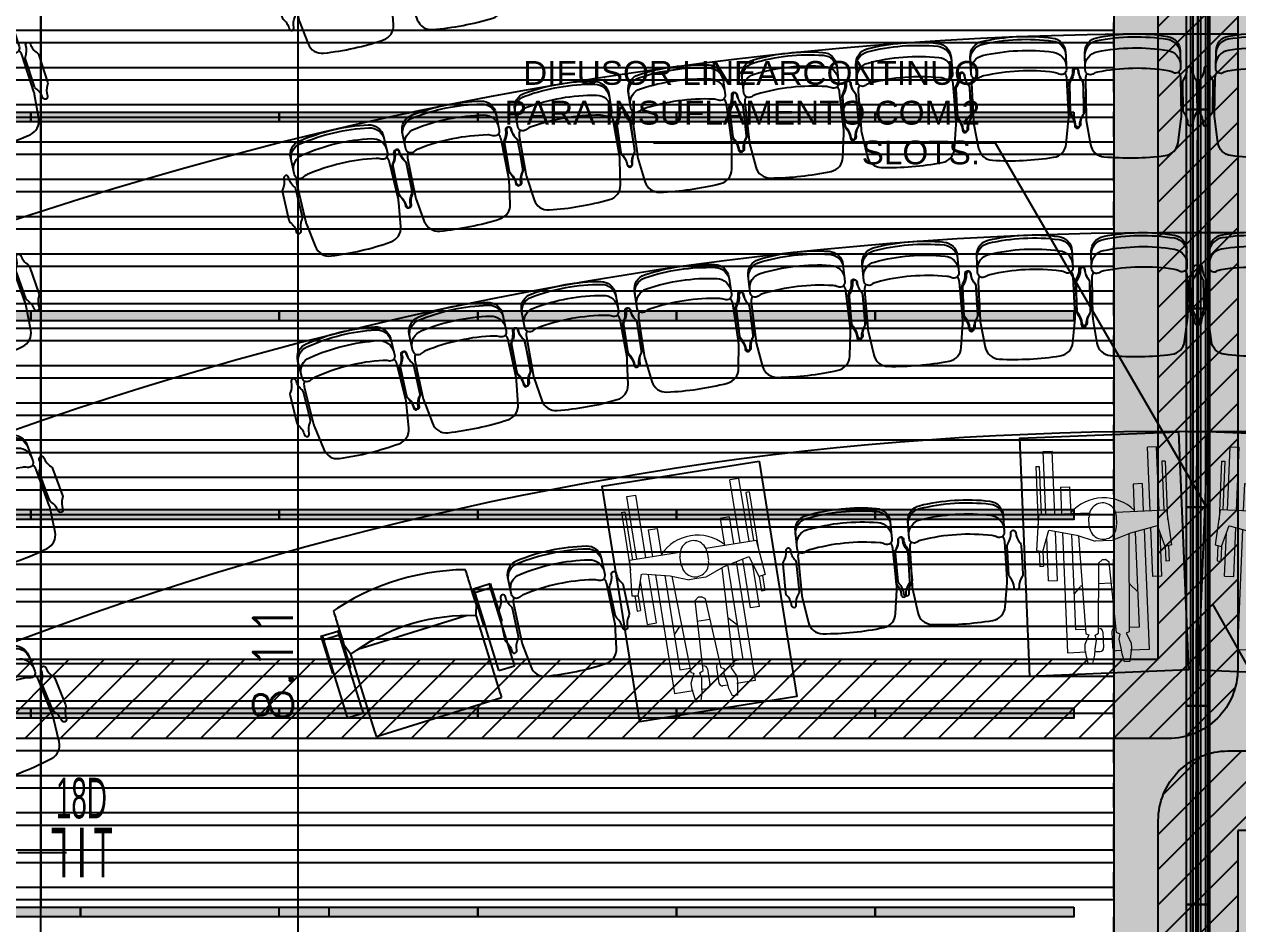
# Model space of a CAD drawing. Header units: millimetres. Extents: x 182 to 575, y -105 to 95.
# Drawn here: x 319.13 to 325.24, y 0.54 to 5.06 of the extents above; entities that cross this region are included whole.
import ezdxf
from ezdxf.enums import TextEntityAlignment as Align

# ---------------------------------------------------------------- set-up
doc = ezdxf.new("R2010")
doc.units = ezdxf.units.MM
doc.header["$MEASUREMENT"] = 0
for name, pattern in [('CONTINU', [0]), ('DASHDOT', [1, 0.5, -0.25, 0, -0.25]), ('HIDDEN2', [0.1875, 0.125, -0.0625])]:
    doc.linetypes.add(name, pattern=pattern)
for name, color, linetype in [('ar condicionado', 160, 'Continuous'), ('auxiliar eletrica', 1, 'Continuous'), ('construir', 10, 'Continuous'), ('EIXOS', 31, 'DASHDOT'), ('ESTR', 3, 'Continuous'), ('FORRO', 253, 'Continuous'), ('LUMINOTECNICA', 170, 'Continuous'), ('Mob', 252, 'Continuous'), ('PISO', 252, 'Continuous')]:
    doc.layers.add(name, color=color, linetype=linetype)
doc.layers.add('eletroduto eletrica', color=152, linetype='EL', lineweight=30)
doc.layers.add('TEXTO ELETRICA', color=2, linetype='Continuous', lineweight=20)
doc.styles.add('ARIAL', font='arial.ttf')
doc.styles.add('SIMPLEX', font='simplex', dxfattribs={"height": 0.2})
doc.styles.get("Standard").update_dxf_attribs({"font": 'romans.shx'})
doc.styles.add('TECNO', font='technic_.ttf', dxfattribs={"width": 0.7})
doc.linetypes.add('EL', pattern='A,0.5,-0.2,["EL",Standard,S=0.1,R=0,X=-0.08,Y=-0.05],-0.175', length=0.875)
doc.dimstyles.new('SA-25', dxfattribs={"dimtxt": 0.05, "dimasz": 0.05, "dimexe": 0.025, "dimexo": 0.05, "dimgap": 0.025, "dimtad": 1, "dimzin": 4, "dimdsep": 46, "dimtxsty": 'SIMPLEX', "dimblk": 'OBLIQUE', "dimcen": 0.025, "dimdle": 0.05, "dimclrt": 2, "dimaunit": 1, "dimadec": 3, "dimazin": 0, "dimtfac": 1, "dimtofl": 0, "dimtmove": 0, "dimatfit": 3, "dimldrblk": 'OPEN30', "dimfxl": 1, "dimtolj": 1, "dimtzin": 0, "dimarcsym": 0})
pattern_1 = [(45, (0, 0), (-0.08838834764831845, 0.08838834764831845), [])]

# ---------------------------------------------------------------- blocks, each defined once
blk = doc.blocks.new('XR_BL2_AND_MON-REV15$0$P2000501')
for points in [[(0.2314587047667374, -0.3620438604053149, 0.1493885917164537), (0.2399999999997817, -0.3340943380645101), (0.2399999999997817, -0.1415526186033702, 0.03723968718801749), (0.2388936352872406, -0.1267185733100149), (0.2207144483172669, -0.005523993514593428, 0.3422137777407059), (0.1542570756337298, 0.05795283096762915, 0.05155569645779766), (-0.1542570756337227, 0.05795283096763626, 0.3422137777407046), (-0.2207144483172669, -0.005523993514586323), (-0.2388936352872406, -0.1267185733100149, 0.03723968718801616), (-0.2399999999997817, -0.1415526186033702), (-0.2399999999997888, -0.3340943380645029, 0.1493885917164474), (-0.2314587047667445, -0.3620438604053007)], [(0.2399999999997746, -0.3969815234545919, -0.3626103794525137), (0.1783783783785111, -0.4707786710414936, -0.08991018037199824), (-0.1783783783785111, -0.4707786710414794, -0.3626103794525141), (-0.2399999999997817, -0.3969815234545848)], [(0.2399999999997746, -0.4530091583033524, -0.3626103794525137), (0.178378378378504, -0.526806305890247, -0.08991018037199797), (-0.1783783783785111, -0.526806305890247, -0.3626103794525144), (-0.2399999999997817, -0.4530091583033453)]]:
    blk.add_lwpolyline(points, format="xyb")
for points in [[(-0.2541211112838937, -0.1536075645563315, -0.1648511582363436), (-0.25, -0.1657673710160878), (-0.25, -0.3098795856517853, -0.1648511582363436), (-0.2541211112838937, -0.3220393921115345, 0.1620887611024389), (-0.2725000000000364, -0.3753234783339892, -1), (-0.2974999999996797, -0.3753234783339749, 0.1620887611024389), (-0.3158788887158224, -0.3220393921115345, -0.1648511582363436), (-0.319999999999709, -0.3098795856517853), (-0.3199999999997019, -0.1657673710160878, -0.1648511582363436), (-0.3158788887158153, -0.1536075645563386, 0.1620887611024389), (-0.2974999999996726, -0.1003234783338911, -1), (-0.2725000000000293, -0.1003234783338911, 0.1620887611024389)], [(0.2499999999999929, -0.1657673710160878), (0.25, -0.3098795856517924, 0.1648511582363436), (0.2541211112838866, -0.3220393921115345, -0.1620887611024389), (0.2725000000000364, -0.3753234783339821, 1), (0.2974999999996726, -0.3753234783339821, -0.1620887611024389), (0.3158788887158082, -0.3220393921115345, 0.1648511582363436), (0.3199999999997019, -0.3098795856517853), (0.3199999999997161, -0.165767371016095, 0.1648511582363436), (0.3158788887158153, -0.1536075645563386, -0.1620887611024389), (0.2974999999996655, -0.1003234783338911, 1), (0.2725000000000293, -0.1003234783338911, -0.1620887611024389), (0.2541211112838937, -0.1536075645563528, 0.1648511582363436)], [(-0.1783783783785111, -0.3680563058901853, 0.08991018037199824), (0.1783783783785111, -0.3680563058901924, 0.08627828856473259), (0.2025000000003274, -0.3592110635873311, -0.577350269189631), (0.2399999999997817, -0.3808616986816986), (0.2399999999997888, -0.468009158303218, -0.3626103794525137), (0.178378378378504, -0.5418063058901197, -0.08991018037199824), (-0.1783783783785111, -0.5418063058901268, -0.3626103794525141), (-0.2399999999997888, -0.468009158303218), (-0.2399999999997817, -0.3808616986816986, -0.5773502691896325), (-0.2025000000003345, -0.359211063587324, 0.08627828856473288)]]:
    blk.add_lwpolyline(points, format="xyb", close=True)
blk = doc.blocks.new('MTZ_RE_Poltrona Teatro FLEX 6035 - 79_8cm - Without Toe Guard-V62-01_Level -1 BLOCO E - CIVIL')
for p, q in [((-0.04762499999999327, 0.098408955474939), (-0.04127499999999325, 0.098408955474939)), ((-0.04762499999999327, 0.098408955474939), (-0.04762499999999327, -0.09840895547496961)), ((-0.04127499999999344, 0.09840895547494133), (0.04127500000000672, 0.09840895547494133)), ((-0.04127499999999325, 0.098408955474939), (-0.04127499999999325, -0.09840895547496961)), ((0.04071083584108127, 0.07597542446274902), (-0.04049886912355748, 0.07597542446274902)), ((-0.04049886912332295, 0.05530076209183065), (-0.04049886912332318, 0.07597542446286759)), ((0.04071083584131727, 0.07597542446286759), (0.0407108358413175, 0.05530076209183079)), ((0.04127500000000699, 0.098408955474939), (0.04762500000000701, 0.098408955474939)), ((0.04127500000000699, 0.098408955474939), (0.04127500000000699, -0.09840895547496961)), ((0.04762500000000701, 0.098408955474939), (0.04762500000000701, -0.09840895547496961)), ((0.7503687500000062, 0.098408955474939), (0.7567187500000062, 0.098408955474939)), ((0.7503687500000062, 0.098408955474939), (0.7503687500000062, -0.09840895547496961)), ((0.7567187500000062, 0.09840895547494133), (0.8392687500000066, 0.09840895547494133)), ((0.7567187500000062, 0.098408955474939), (0.7567187500000062, -0.09840895547496961)), ((0.8384926191231091, 0.07597542446275768), (0.7572829141584747, 0.07597542446275768)), ((0.7572829141587067, 0.05530076209183105), (0.7572829141587064, 0.07597542446286759)), ((0.8384926191233468, 0.07597542446286759), (0.8384926191233472, 0.05530076209183119)), ((0.8392687500000066, 0.098408955474939), (0.8456187500000065, 0.098408955474939)), ((0.8392687500000066, 0.098408955474939), (0.8392687500000066, -0.09840895547496961)), ((0.8456187500000065, 0.098408955474939), (0.8456187500000065, -0.09840895547496961)), ((-0.0404988691233227, -0.2974961291387153), (-0.04049886912332295, 0.05530076209183078)), ((0.0407108358413175, 0.05530076209183078), (0.04071083584131775, -0.2974961291387153)), ((0.06852186861884199, -0.02800787958653346), (0.05079687338108801, 0.02217025224787329)), ((0.7471968766189468, 0.02217025224778937), (0.729471881381223, -0.02800787958653021)), ((0.757282914158707, -0.2974961291387151), (0.7572829141587067, 0.05530076209183078)), ((0.8384926191233472, 0.05530076209183078), (0.8384926191233474, -0.2974961291387151)), ((0.07030594832586586, -0.03305847540003731), (0.06852186861884385, -0.02800787958654119)), ((0.06945312500001014, -0.03695671868623843), (0.06945312500001011, -0.03046263809847322)), ((0.06945312500001102, -0.440038972000365), (0.06945312500001014, -0.03695671868623849)), ((0.6869918317477051, -0.02122536204228486), (0.1110019182518596, -0.02122536204229352)), ((0.7294718813812171, -0.02800787958654436), (0.727687801674195, -0.03305847540004073)), ((0.72849687500001, -0.03068587799835995), (0.7284968750000103, -0.03695671868623829)), ((0.72849687500001, -0.0369567186862236), (0.728496875000011, -0.4400389720003495)), ((-0.04127499999999325, -0.09840895547496961), (-0.04762499999999327, -0.09840895547496961)), ((0.04762500000000701, -0.09840895547496961), (0.04127500000000699, -0.09840895547496961)), ((0.7567187500000062, -0.09840895547496961), (0.7503687500000062, -0.09840895547496961)), ((0.8456187500000065, -0.09840895547496961), (0.8392687500000066, -0.09840895547496961)), ((-0.04049886912332291, -0.3212312651466639), (-0.0404988691233227, -0.2974961291387155)), ((0.04071083584131775, -0.2974961291387153), (0.04071083584131754, -0.3212312651466639)), ((0.7572829141587067, -0.3212312651466639), (0.757282914158707, -0.2974961291387151)), ((0.8384926191233474, -0.297496129138715), (0.8384926191233472, -0.3212312651466639)), ((-0.04049886912332492, -0.3329973057809769), (-0.04049886912332291, -0.3212312651466639)), ((-0.04049886912332494, -0.3330375074019915), (-0.04049886912332492, -0.3329973057809769)), ((-0.04049886912356182, -0.3330375074021084), (0.04071083584107694, -0.3330375074021084)), ((0.04071083584131754, -0.3212312651466639), (0.04071083584131552, -0.3329973057809769)), ((0.04071083584131553, -0.3329973057809769), (0.04071083584131552, -0.3330375074019915)), ((0.7572829141587047, -0.3329973057809769), (0.7572829141587067, -0.3212312651466639)), ((0.7572829141587047, -0.3330375074019915), (0.7572829141587047, -0.3329973057809769)), ((0.7572829141584704, -0.3330375074020997), (0.8384926191231048, -0.3330375074020997)), ((0.8384926191233472, -0.3212312651466639), (0.838492619123345, -0.3329973057809769)), ((0.8384926191233453, -0.3329973057809769), (0.8384926191233453, -0.3330375074019915)), ((0.06945312499977765, -0.4662175195489331), (0.7284968749997768, -0.4662175195489244)), ((0.06945312500001095, -0.4488107958213076), (0.06945312500001102, -0.4400389720003651)), ((0.06945312500001005, -0.4660716853174349), (0.06945312500001097, -0.4488107958213076)), ((0.06945312500001002, -0.4661981841977564), (0.06945312500001005, -0.4660716853174349)), ((0.7284968750000111, -0.440038972000365), (0.728496875000011, -0.4488107958213076)), ((0.728496875000011, -0.4488107958213076), (0.72849687500001, -0.4660716853174349)), ((0.72849687500001, -0.4660716853174349), (0.72849687500001, -0.4661981841977564))]:
    blk.add_line(p, q)
at = {"flags": 128}
for points in [[(0.7471970396278412, 0.2017135313584607), (0.7003200906974641, 0.2147057313044939), (0.6529610889008265, 0.2258129608999107), (0.6051957985380945, 0.2350174509467628), (0.557100633884458, 0.242304476224494), (0.5087525369436025, 0.2476623790471603), (0.4602288543569367, 0.251082587913191), (0.4116072136654234, 0.2525596312180044), (0.3629653991221098, 0.2520911460074109), (0.3143812272538892, 0.2496778817577819), (0.2659324223716859, 0.2453236991771417), (0.2176964922281239, 0.2390355640287713), (0.1697506040216435, 0.2308235359875093), (0.1221714609454635, 0.2207007525464053), (0.07503517947883327, 0.2086834079995603), (0.05079671037171909, 0.2017135313584521)], [(0.07030594832563149, -0.03305847540015031), (0.1077789157105834, -0.02065864432598726), (0.1457177697072093, -0.00976725080981678), (0.1840618162423134, -0.0004017187579114307), (0.2227497130210627, 0.007422968976335938), (0.2617195676615868, 0.01369429456171074), (0.3009090367095936, 0.01840222521510627), (0.3402554253745722, 0.02153922925177165), (0.379695787828109, 0.02310028813444362), (0.4191670279037775, 0.02308290450192278), (0.4586060000375294, 0.02148710616430744), (0.4979496102871605, 0.0183154460585095), (0.5371349172691277, 0.01357299816413006), (0.5760992328513359, 0.007267349386122873), (0.6147802224408025, -0.0005914125825955352), (0.6531160047056882, -0.009990715399339933), (0.6910452505722355, -0.02091552218464851), (0.7276878016739592, -0.03305847540015031)]]:
    blk.add_lwpolyline(points, dxfattribs=at)
for points, knots in [([(0.05079687338108677, 0.2016454683837557), (0.05079687338108677, 0.2015673675567501), (0.05079687338108676, 0.2012770420064285), (0.05079687338108678, 0.2004580674278053), (0.05079687338108674, 0.1989217968577259), (0.05079687338108674, 0.1973923443131876), (0.05079687338108677, 0.1962616313304493)], [-0.7142857142857143, -0.7142857142857143, -0.7142857142857143, -0.7142857142857143, -0.5714285714285714, -0.4285714285714285, -0.2857142857142857, 0, 0, 0, 0]), ([(0.7471968766189434, 0.1962616313304558), (0.7471968766189434, 0.1971096660675096), (0.7471968766189435, 0.1986720283851326), (0.747196876618943, 0.2003222190947768), (0.7471968766189435, 0.2012762776619447), (0.7471968766189432, 0.2015688538619076), (0.7471968766189434, 0.2016467965788742)], [-1, -1, -1, -1, -0.7857142857142857, -0.5714285714285714, -0.4285714285714285, -0.2857142857142857, -0.2857142857142857, -0.2857142857142857, -0.2857142857142857]), ([(0.05079687338108677, 0.1199415237927342), (0.05079687338108677, 0.1182049006681879), (0.05079687338108677, 0.115076102553488), (0.05079687338108674, 0.1118155310548242), (0.05079687338108677, 0.1101682094900004), (0.05079687338108677, 0.1095799045562718), (0.05079687338108677, 0.1093396000855108)], [-1, -1, -1, -1, -0.5714285714285714, -0.2857142857142857, -0.1428571428571428, 0, 0, 0, 0]), ([(0.7471968766189434, 0.1093396000855177), (0.7471968766189434, 0.1097000567916592), (0.7471968766189434, 0.1106829339218631), (0.7471968766189436, 0.1131022084780456), (0.7471968766189436, 0.1163619772292536), (0.7471968766189434, 0.1187837750430434), (0.7471968766189434, 0.1199415237927411)], [-1, -1, -1, -1, -0.7857142857142857, -0.5714285714285714, -0.2857142857142857, 0, 0, 0, 0])]:
    blk.add_open_spline(points, degree=3, knots=knots)
for points in [[(0.05079687338108677, 0.1962616313304493), (0.05079687338108677, 0.1835457085511022), (0.05079687338108677, 0.1581097678488028), (0.05079687338108677, 0.1326656368592923), (0.05079687338108677, 0.1199415237927342)], [(0.7471968766189434, 0.119941523792741), (0.7471968766189434, 0.132665636859299), (0.7471968766189434, 0.1581097678488094), (0.7471968766189434, 0.1835457085511088), (0.7471968766189434, 0.1962616313304558)], [(0.05079687338108677, 0.1093396000855108), (0.05079687338108677, 0.09364688139281542), (0.05079687338108677, 0.06341523071453649), (0.05079687338108677, 0.03552297317982969), (0.05079687338108677, 0.02217025224787341)], [(0.7471968766189434, 0.02217025224778188), (0.7471968766189434, 0.0355229731797515), (0.7471968766189434, 0.06341523071448936), (0.7471968766189434, 0.09364688139280375), (0.7471968766189434, 0.1093396000855177)]]:
    blk.add_open_spline(points, degree=3)
blk = doc.blocks.new('A$C7E6935BB')
at = {"lineweight": 0}
for p, q in [((39.07274324461832, 72.28752352764337), (56.78924324489708, 74.0020235278053)), ((56.78924324489708, 74.0020235278053), (57.35851082187219, 70.85877352781159)), ((39.07274324516402, 68.57277352771695), (7.068743244566573, 68.57277352698935)), ((7.068743244566573, 68.57277352698935), (7.068743244748472, 64.00077352789145)), ((14.49824324478322, 72.57327352724593), (14.49824324514702, 70.8587735274478)), ((14.49824324478322, 72.57327352724593), (43.93049324495587, 72.57327352797353)), ((14.49824324514702, 70.8587735274478), (39.07274324498212, 70.858773527084)), ((39.07274324498212, 46.57002352812475), (39.07274324461832, 72.28752352764337)), ((57.35851082187219, 70.85877352781159), (46.78799324498323, 67.42977352748773)), ((72.21751082212359, 68.57277352808075), (50.2169932449433, 68.57277352771695)), ((57.07499324522723, 72.57327352797353), (64.78801082172504, 72.57327352760973)), ((57.35851082187219, 70.85877352781159), (64.78801082190694, 70.85877352781159)), ((64.78801082172504, 72.57327352760973), (64.78801082190694, 70.85877352781159)), ((72.21751082212359, 68.57277352808075), (72.21751082194169, 64.00077352752766)), ((39.07274324516402, 64.00077352825525), (7.068743244748472, 64.00077352789145)), ((46.78799324534702, 67.14402352824897), (49.93124324497694, 53.71377352764745)), ((72.21751082194169, 64.00077352752766), (47.64524324488229, 64.00077352789145)), ((25.35674324477804, 60.57177352756759), (39.07274324480022, 60.57177352756759)), ((25.35674324477804, 60.57177352756759), (25.35674324477804, 55.99977352774209)), ((25.35674324477804, 55.99977352774209), (39.07274324498212, 55.99977352810589)), ((48.2167432451788, 60.57177352793138), (108.7935108240017, 60.57177352793138)), ((49.64549324501058, 55.99977352774209), (97.36351082443798, 55.99977352774209)), ((79.36126082437477, 55.71402352813953), (75.9322608245966, 52.57077352814582)), ((97.36351082443798, 55.99977352774209), (97.36351082407418, 50.85627352798389)), ((108.7935108240017, 60.57177352793138), (108.7935108241836, 51.14202352758645)), ((49.93124324497694, 53.71377352764745), (53.36024324530081, 44.2840235280301)), ((50.2169932449433, 52.85652352811218), (99.64951082416883, 50.85627352871148)), ((75.64651082426644, 51.99927352821311), (75.64651082426644, 52.57077352778202)), ((99.64951082416883, 50.85627352871148), (100.2210108242834, 49.42752352815211)), ((100.2210108242834, 49.42752352815211), (105.0787608248029, 51.71352352824675)), ((105.0787608248029, 51.71352352824675), (107.9362608246483, 51.71352352861055)), ((107.9362608246483, 51.71352352861055), (114.5085108244202, 50.57052352838133)), ((114.5085108244202, 50.57052352838133), (114.5085108244202, 47.99877352832033)), ((41.07299324529231, 46.85577352772731), (45.35924324515145, 46.85577352772731)), ((53.36024324530081, 44.2840235280301), (53.36024324511891, 39.71425594879753)), ((99.64951082435073, 44.56977352836026), (64.21651082215612, 42.28377352790181)), ((74.78926082454927, 42.85527352747073), (74.78926082473117, 36.28525594883746)), ((100.5067608244317, 46.28427352852219), (99.64951082435073, 44.56977352836026)), ((103.0785108243108, 45.71277352786188), (100.5067608244317, 46.28427352852219)), ((107.6505108241363, 46.57002352812475), (103.0785108243108, 45.71277352786188)), ((110.5080108243455, 46.8557735284549), (107.6505108241363, 46.57002352812475)), ((108.7935108243655, 46.57002352885235), (108.7935108241836, 43.99827352806375)), ((114.5085108244202, 47.99877352832033), (110.5080108243455, 46.8557735284549)), ((53.36024324511891, 39.71425594879753), (53.36024324511891, 35.71375594817715)), ((64.21651082215612, 42.28377352790181), (62.78776082232434, 40.56927352810368)), ((62.78776082232434, 40.56927352810368), (62.78776082214245, 38.85700594889846)), ((62.78776082214245, 38.85700594889846), (62.78776082232434, 40.56927352810368)), ((64.21651082197423, 37.14250594910033), (62.78776082214245, 38.85700594889846)), ((99.64951082453263, 35.42800594966599), (64.21651082197423, 37.14250594910033)), ((99.07801082441802, 42.28377352862941), (107.0790108245674, 42.28377352826561)), ((99.07801082423612, 37.71400594866924), (107.0790108245674, 37.71400594903304)), ((39.07274324498212, 33.14200594847995), (39.07274324516402, 7.710255948200086)), ((41.07299324511041, 32.85625594851359), (45.93074324508416, 32.85625594851359)), ((49.93124324497694, 26.56975594888996), (53.36024324511891, 35.71375594817715)), ((100.5067608246136, 33.71350594914026), (99.64951082453263, 35.42800594966599)), ((99.64951082453263, 29.14150594822337), (100.2210108244653, 30.57025594841895)), ((100.2210108244653, 30.57025594841895), (105.078760824621, 28.2842559483243)), ((103.0785108244927, 34.28500594907297), (100.5067608246136, 33.71350594914026)), ((107.6505108245001, 33.4277559495377), (103.0785108244927, 34.28500594907297)), ((110.5080108245274, 33.14200594920754), (107.6505108245001, 33.4277559495377)), ((108.7935108241836, 33.4277559491739), (108.7935108243655, 35.9995059492349)), ((114.5085108246021, 31.99900594861452), (110.5080108245274, 33.14200594920754)), ((114.5085108246021, 29.42725594928112), (114.5085108246021, 31.99900594861452)), ((46.78799324516513, 12.85375594868589), (49.93124324497694, 26.56975594888996)), ((50.2169932451252, 27.42700594842523), (99.64951082453263, 29.14150594822337)), ((75.64651082463024, 27.99850594872174), (75.64651082444834, 27.42700594878903)), ((79.36126082455667, 24.28375594879532), (75.9322608245966, 27.42700594878903)), ((97.36351082461988, 23.99800594882896), (97.36351082443798, 29.14150594931476)), ((105.078760824621, 28.2842559483243), (107.9362608246483, 28.28425594941569)), ((107.9362608246483, 28.28425594941569), (114.5085108246021, 29.42725594928112)), ((108.7935108243655, 19.42600594936727), (108.7935108243655, 28.85575594934841)), ((25.35674324514184, 23.99800594810137), (39.07274324516402, 23.99800594882896)), ((25.35674324514184, 19.42600594827587), (25.35674324514184, 23.99800594810137)), ((25.35674324514184, 19.42600594827587), (39.07274324498212, 19.42600594863967)), ((48.2167432451788, 19.42600594863967), (108.7935108243655, 19.42600594936727)), ((49.35974324540803, 23.99800594846516), (97.36351082461988, 23.99800594882896)), ((39.07274324534592, 15.9970059486796), (7.068743245476067, 15.9970059486796)), ((7.068743245476067, 11.42500594849031), (7.068743245476067, 15.9970059486796)), ((57.35851082223598, 9.139005948395663), (46.78799324534702, 12.56800594871953)), ((72.21751082230548, 15.9970059483158), (47.64524324524609, 15.9970059486796)), ((72.21751082248738, 11.4250059492179), (72.21751082230548, 15.9970059483158)), ((39.07274324534592, 11.42500594812651), (7.068743245476067, 11.42500594849031)), ((14.49824324551082, 9.139005948395663), (39.07274324534592, 9.139005948031866)), ((14.49824324532892, 7.42450594823373), (14.49824324551082, 9.139005948395663)), ((14.49824324532892, 7.42450594823373), (43.93049324568346, 7.424505948597528)), ((39.07274324516402, 7.710255948200086), (56.78924324544278, 5.995755949129546)), ((72.21751082248738, 11.4250059492179), (50.21699324530709, 11.42500594849031)), ((56.78924324544278, 5.995755949129546), (57.35851082223598, 9.139005948395663)), ((57.07499324522723, 7.424505949325123), (64.78801082263453, 7.424505948961325)), ((57.35851082223598, 9.139005948395663), (64.78801082227073, 9.139005948759461)), ((64.78801082263453, 7.424505948961325), (64.78801082227073, 9.139005948759461))]:
    blk.add_line(p, q, dxfattribs=at)
blk.add_lwpolyline([(1.768709262250923e-05, 80.00000595122037), (120.0000176871654, 80.00000595122083), (120.0000176871654, 5.95107530898531e-06), (1.768709262250923e-05, 5.951074854237959e-06)], close=True)
for centre, radius, start, end in [((53.64599324508526, 40.00000595131047), 22.00274999980878, 133.4007568367595, 226.5992431640886), ((41.07299324492851, 40.00000595094667), 6.857999999914319, 90.00000000077812, 270.0000000038904), ((45.6449932452997, 40.00000595058287), 6.857999999914319, 269.999999999611, 90.00000000038908), ((99.07801082423612, 43.99827352769995), 1.714499999629334, 179.9999999688768, 270.0000000031123), ((107.0790108245674, 43.99827352879134), 1.714500000608677, 269.9999999984438, 359.9999999688767), ((99.07801082423612, 35.9995059488711), 1.714499999769032, 89.99999999533152, 180.0000000217862), ((107.0790108242036, 35.99950594850731), 1.714500000281259, 1.244935257862195e-08, 89.9999999875507)]:
    blk.add_arc(centre, radius, start, end, dxfattribs=at)
blk = doc.blocks.new('_Oblique')
at = {"color": 0, "linetype": 'ByBlock', "lineweight": -2}
blk.add_line((-0.5, -0.5), (0.5, 0.5), dxfattribs=at)
blk = doc.blocks.new('*D64')
at = {"layer": 'Defpoints', "color": 0, "transparency": 16777216}
for p in [(319.2150847177861, 5.908213660068782), (319.2100910030583, -2.203397880846725), (320.5093855756743, -2.203397880846725)]:
    blk.add_point(p, dxfattribs=at)
at = {"layer": 'FORRO', "color": 0, "lineweight": -2, "transparency": 16777216}
for p, q in [((320.5093855756743, 5.958213660068782), (320.5093855756743, -2.253397880846725)), ((319.2650847177861, 5.908213660068782), (320.5343855756743, 5.908213660068782)), ((319.2600910030583, -2.203397880846725), (320.5343855756743, -2.203397880846725))]:
    blk.add_line(p, q, dxfattribs=at)
at = {"layer": 'FORRO', "color": 0, "lineweight": -2, "transparency": 16777216, "xscale": 0.05, "yscale": 0.05, "zscale": 0.05}
for p, rotation in [((320.5093855756743, 5.908213660068782), 90), ((320.5093855756743, -2.203397880846725), 270)]:
    blk.add_blockref('_Oblique', p, dxfattribs=dict(at, rotation=rotation))
at = {"layer": 'FORRO', "color": 2, "transparency": 16777216, "insert": (320.3843855756742, 1.852407889610937), "char_height": 0.2, "attachment_point": 5, "rotation": 90, "style": 'SIMPLEX'}
blk.add_mtext('\\A1;8.11', dxfattribs=at)
blk = doc.blocks.new('_Open30')
at = {"color": 0, "linetype": 'ByBlock', "lineweight": -2}
for p, q in [((-1, 0.26794919), (0, 0)), ((0, 0), (-1, -0.26794919)), ((0, 0), (-1, 0))]:
    blk.add_line(p, q, dxfattribs=at)
blk = doc.blocks.new('DIFUS LIN')
at = {"ltscale": 0.8}
h = blk.add_hatch(dxfattribs=at)
h.set_pattern_fill('ANSI32', color=256, scale=0.1, angle=45)
h.set_pattern_definition([(90, (-134.6327999999791, -206.3829088580287), (-0.03750000000000001, 0), []), (90, (-134.6203, -206.3704088580496), (-0.03750000000000001, 0), [])])
h.paths.add_polyline_path([(-0.05720000000002301, 1), (0.05719999999996617, 1), (0.05719999999996617, 0), (-0.05720000000002301, 0)])
blk.add_lwpolyline([(-0.05720000000002301, 1), (0.05719999999996617, 1), (0.05719999999996617, 0), (-0.05720000000002301, 0)], close=True, dxfattribs=at)
blk = doc.blocks.new('ILUMIN LIN')
at = {"layer": 'LUMINOTECNICA', "ltscale": 0.8}
h = blk.add_hatch(color=161, dxfattribs=at)
h.dxf.hatch_style = 1
h.paths.add_polyline_path([(-0.02499999999997726, 1), (0.02500000000003411, 1), (0.02500000000003411, 0), (-0.02499999999997726, 0)])
blk.add_lwpolyline([(-0.02499999999997726, 1), (0.02500000000003411, 1), (0.02500000000003411, 0), (-0.02499999999997726, 0)], close=True, dxfattribs=at)

msp = doc.modelspace()

# ---------------------------------------------------------------- hatches: boundary and pattern name
at = {"layer": 'ar condicionado'}
h = msp.add_hatch(dxfattribs=at)
h.set_pattern_fill('ANSI31', color=256)
h.set_pattern_definition(pattern_1)
edge = h.paths.add_edge_path()
edge.add_line((325.2408181948683, 1.818156453796354), (325.2408181948683, 5.764686020607725))
edge.add_line((325.2408181948683, 5.764686020607725), (324.8408181948683, 5.764686020607725))
edge.add_line((324.8408181948683, 5.764686020607725), (324.8408181948683, 1.86815645379636))
edge.add_line((324.8408181948683, 1.868156453796359), (313.2662143223811, 1.868156453799031))
edge.add_line((313.2662143223811, 1.868156453799031), (313.266214322381, 1.468156453799054))
edge.add_line((313.266214322381, 1.468156453799054), (324.8908181948682, 1.468156453796355))
edge.add_arc((324.8908181948683, 1.818156453796355), 0.3499999999999994, 269.9999999999814, 359.9999999999999)
edge = h.paths.add_edge_path()
edge.add_line((318.9991081393364, 2.540674386200975), (318.9991081393364, 5.764686020607725))
edge.add_line((318.9991081393364, 5.764686020607725), (318.5991081393365, 5.764686020607725))
edge.add_line((318.5991081393365, 5.764686020607725), (318.5991081393365, 2.59067438620098))
edge.add_line((318.5991081393365, 2.59067438620098), (311.9155954529217, 2.590674386203651))
edge.add_line((311.9155954529217, 2.590674386203651), (311.9155954529215, 2.190674386203674))
edge.add_line((311.9155954529215, 2.190674386203674), (313.6529539680037, 2.190674386202978))
edge.add_line((313.6529539680037, 2.190674386202978), (313.6529539680037, 2.329257796971802))
edge.add_line((313.6529539680037, 2.329257796971802), (314.0529539680037, 2.329257796971802))
edge.add_line((314.0529539680037, 2.329257796971802), (314.0529539680037, 2.190674386202818))
edge.add_line((314.0529539680037, 2.190674386202818), (318.6491081393363, 2.190674386200975))
edge.add_arc((318.6491081393364, 2.540674386200974), 0.3499999999999983, 269.9999999999814, 360.0000000000003)
edge = h.paths.add_edge_path(flags=17)
edge.add_line((314.7372675121255, 2.940674386203673), (314.7372675121255, 3.982065408738224))
edge.add_line((314.7372675121255, 3.982065408738224), (314.3372675121254, 4.671910885795708))
edge.add_line((314.3372675121254, 4.671910885795708), (314.3372675121255, 2.990674386203672))
edge.add_line((314.3372675121255, 2.990674386203672), (311.9155954529217, 2.990674386206345))
edge.add_line((311.9155954529217, 2.990674386206345), (311.9155954529215, 2.590674386206368))
edge.add_line((311.9155954529215, 2.590674386206368), (314.3872675121247, 2.590674386203668))
edge.add_arc((314.3872675121255, 2.940674386203662), 0.3499999999999948, 269.9999999998697, 360.0000000000018)
h.paths.add_polyline_path([(313.2662143223811, 1.868156453799031), (311.9155954529235, 1.868156453799031), (311.9155954529235, 1.068156453799982), (312.4246610708187, 1.068156453799982), (313.266214322381, 1.468156453799006)])
h.paths.add_polyline_path([(314.7372675121254, 5.764686020607725), (314.3372675121254, 5.764686020607725), (314.3372675121254, 4.671910885795707), (314.7372675121255, 3.982065408738225)], flags=17)
h.paths.add_polyline_path([(318.9991061425831, 1.468156453797723), (318.5991061425831, 1.468156453797816), (318.5991061425831, -1.498714988798566), (318.9991061425831, -1.498714988798564)])
h = msp.add_hatch(dxfattribs=at)
h.set_pattern_fill('ANSI31', color=256)
h.set_pattern_definition(pattern_1)
edge = h.paths.add_edge_path()
edge.add_line((325.2408201916216, 1.00623927217373), (336.8154240641088, 1.006239272171058))
edge.add_line((336.8154240641088, 1.006239272171058), (336.8154240641089, 1.406239272171035))
edge.add_line((336.8154240641089, 1.406239272171035), (325.1908201916217, 1.406239272173734))
edge.add_arc((325.1908201916216, 1.056239272173735), 0.349999999999999, 89.99999999998138, 180.0000000000001)
edge.add_line((324.8408201916216, 1.056239272173734), (324.8408201916216, -1.498714988798565))
edge.add_line((324.8408201916216, -1.498714988798565), (325.2408201916216, -1.498714988798565))
edge.add_line((325.2408201916216, -1.498714988798565), (325.2408201916216, 1.00623927217373))
edge = h.paths.add_edge_path()
edge.add_line((338.1660429335683, 2.310956829188955), (336.9443708743646, 2.310956829187847))
edge.add_line((336.9443708743646, 2.310956829187847), (331.4825302471534, 2.310956829185159))
edge.add_line((331.4825302471534, 2.310956829185159), (331.4825302471534, 5.764686020607724))
edge.add_line((331.4825302471534, 5.764686020607724), (331.0825302471534, 5.764686020607724))
edge.add_line((331.0825302471534, 5.764686020607724), (331.0825302471534, 2.260956829185155))
edge.add_arc((331.4325302471535, 2.260956829185153), 0.3500000000000227, 179.9999999999997, 270.0000000000186)
edge.add_line((331.4325302471536, 1.910956829185154), (338.1660429335683, 1.910956829187565))
edge.add_line((338.1660429335683, 1.910956829187565), (338.1660429335683, 2.310956829188955))
h.paths.add_polyline_path([(336.0787557561832, 2.279188456028094), (336.3786170742958, 2.279188456028094), (336.3786170742958, 1.979327137915504), (336.0787557561832, 1.979327137915504)], flags=16)
h.paths.add_polyline_path([(336.128391968505, 2.229552243706364), (336.3289808619741, 2.229552243706364), (336.3289808619741, 2.028963350237233), (336.128391968505, 2.028963350237233)], flags=0)
h.paths.add_polyline_path([(336.1827572487348, 2.175186963476533), (336.2746155817442, 2.175186963476533), (336.2746155817442, 2.083328630467064), (336.1827572487348, 2.083328630467064)], flags=0)
edge = h.paths.add_edge_path(flags=0)
edge.add_line((338.1660429335682, 2.710956829190524), (336.9943708743643, 2.710956829187851))
edge.add_line((336.9943708743643, 2.710956829187851), (336.9943708743644, 5.764686020607724))
edge.add_line((336.9943708743644, 5.764686020607724), (336.5943708743644, 5.764686020607724))
edge.add_line((336.5943708743644, 5.764686020607724), (336.5943708743644, 2.660956829187853))
edge.add_arc((336.9443708743644, 2.660956829187842), 0.3500000000000227, 179.9999999999982, 270.000000000121)
edge.add_line((336.9443708743651, 2.310956829187847), (338.1660429335683, 2.310956829190547))
edge.add_line((338.1660429335683, 2.310956829190547), (338.1660429335682, 2.710956829190524))
h.paths.add_polyline_path([(331.4825302471535, 1.006239272172289), (331.0825302471535, 1.006239272172381), (331.0825302471535, -1.498714988798564), (331.4825302471535, -1.498714988798565)], flags=17)
at = {"layer": 'construir'}
h = msp.add_hatch(dxfattribs=at)
h.set_pattern_fill('ANSI31', color=256)
h.set_pattern_definition(pattern_1)
edge = h.paths.add_edge_path()
edge.add_line((325.0408201916215, 7.014133349590232), (325.0408201916216, 8.43161986440583))
edge.add_line((325.0408201916216, 8.43161986440583), (321.9241101846069, 8.43161986440583))
edge.add_line((321.9241101846069, 8.43161986440583), (321.9241101845987, 8.521619864414161))
edge.add_line((321.9241101845987, 8.521619864414161), (312.6108191933504, 8.521619864414163))
edge.add_line((312.6108191933504, 8.521619864414163), (312.6108191932412, 6.700883933114084))
edge.add_line((312.6108191932412, 6.700883933114084), (312.9650823550651, 6.346620771290246))
edge.add_line((312.9650823550651, 6.346620771290246), (312.5358191932409, 5.917355774314268))
edge.add_line((312.5358191932409, 5.917355774314268), (312.1491287176586, 6.271619864401997))
edge.add_line((312.1491287176586, 6.271619864401997), (310.7127626092837, 6.272858951710851))
edge.add_line((310.7127626092837, 6.272858951710851), (310.7127626092839, 2.360371500010061))
edge.add_line((310.7127626092839, 2.360371500010061), (312.6358191932474, 2.361240117580409))
edge.add_line((312.6358191932474, 2.361240117580409), (312.6358191932479, 2.923049033539996))
edge.add_arc((325.0259085088563, -13.79343850899647), 20.80757720179194, 89.9589391617904, 126.54546360761299, ccw=False)
h = msp.add_hatch(dxfattribs=at)
h.set_pattern_fill('ANSI31', color=256)
h.set_pattern_definition(pattern_1)
edge = h.paths.add_edge_path()
edge.add_line((325.0408201916217, 7.014133349590232), (325.0408201916216, 8.43161986440583))
edge.add_line((325.0408201916216, 8.43161986440583), (328.1575301986363, 8.43161986440583))
edge.add_line((328.1575301986363, 8.43161986440583), (328.1575301986445, 8.521619864414161))
edge.add_line((328.1575301986445, 8.521619864414161), (337.4708211898928, 8.521619864414163))
edge.add_line((337.4708211898928, 8.521619864414163), (337.470821190002, 6.700883933114084))
edge.add_line((337.470821190002, 6.700883933114084), (337.1165580281781, 6.346620771290246))
edge.add_line((337.1165580281781, 6.346620771290246), (337.5458211900024, 5.917355774314268))
edge.add_line((337.5458211900024, 5.917355774314268), (337.9325116655846, 6.271619864401997))
edge.add_line((337.9325116655846, 6.271619864401997), (339.3688777739595, 6.272858951710851))
edge.add_line((339.3688777739595, 6.272858951710851), (339.3688777739594, 2.360371500010061))
edge.add_line((339.3688777739594, 2.360371500010061), (337.4458211899958, 2.361240117580409))
edge.add_line((337.4458211899958, 2.361240117580409), (337.4458211899958, 2.922681827875911))
edge.add_arc((325.0561976375451, -13.79052606732069), 20.80466509991216, 53.45018863622872, 90.04234929171393)
at = {"layer": 'FORRO', "transparency": 33554602}
h = msp.add_hatch(color=256, dxfattribs=at)
h.dxf.hatch_style = 1
h.paths.add_polyline_path([(315.0650847492598, 5.908213660069121), (319.215084717786, 5.908213660068781), (319.215084717786, -2.158380135598293), (317.2461070110831, -2.158380135597951), (317.2753289288228, -2.203379228712675), (337.1665560314195, -2.20337922871272), (337.4408191932478, -1.929116066887158), (337.4408191932478, 2.351619364409158), (339.3688777739594, 2.383739342067618), (339.3688777739594, 6.276611087310523), (337.9375008917352, 6.276611087310523), (337.5408191932476, 5.879929388818423), (337.0811997854739, 6.353690932215781), (337.470819193245, 6.743310339986635), (337.4708191932449, 8.52161986441189), (312.6108191933504, 8.431619864406855), (312.6358191932409, 6.718310339985073), (313.0004386010125, 6.353690932213509), (312.5478902610603, 5.887000456630687), (312.1416156693674, 6.27913291269321), (310.685455318468, 6.276619864402107), (310.685455318468, 2.356619364410392), (312.6358191932409, 2.35661936441039), (312.6408191932421, -1.929116066887162), (312.9150823550676, -2.203379228712663), (317.2753289288228, -2.203379228712673), (317.2461070110831, -2.158380135597952), (315.0650847492598, -2.158380135597953)])
h.paths.add_polyline_path([(319.215084717786, 5.90821366006878), (324.6165551245334, 5.90821366006878), (324.6165551245334, -2.158380135598293), (319.215084717786, -2.158380135598293)], flags=17)
h.paths.add_polyline_path([(325.4650852587098, 5.90821366006878), (330.8665556654572, 5.90821366006878), (330.8665556654572, -2.158380135598293), (325.4650852587098, -2.158380135598293)], flags=16)
h.paths.add_polyline_path([(330.8665556654572, 5.90821366006878), (335.0165536372313, 5.908213660069121), (335.0165536372313, -2.158380135597953), (330.8665556654572, -2.158380135598293)], flags=16)
at = {"layer": 'FORRO'}
h = msp.add_hatch(dxfattribs=at)
h.set_pattern_fill('ANSI32', color=256, scale=0.5, angle=135)
h.set_pattern_definition([(180, (318.3665551560073, 5.908213660069121), (-1.387778780781446e-17, -0.1875), []), (180, (318.3040551561122, 5.970713659964245), (-1.387778780781446e-17, -0.1875), [])])
h.paths.add_polyline_path([(319.215084717786, 5.908213660069121), (315.0650847492598, 5.908213660069121), (315.0650847492598, 0.5710820690765104), (319.215084717786, 0.5710820690765104)])
h = msp.add_hatch(dxfattribs=at)
h.set_pattern_fill('ANSI32', color=256, scale=0.5, angle=135)
h.set_pattern_definition([(180, (324.6165551245334, 5.90821366006878), (-1.387778780781446e-17, -0.1875), []), (180, (324.5540551246383, 5.970713659963904), (-1.387778780781446e-17, -0.1875), [])])
h.paths.add_polyline_path([(324.6165551245334, 5.90821366006878), (319.215084717786, 5.90821366006878), (319.215084717786, 0.5534909942657009), (324.6165551245334, 0.5534909942657009)])

# ---------------------------------------------------------------- linework, layer by layer
at = {"layer": 'ar condicionado', "color": 7}
for p, q in [((324.0211459789036, 4.464308323023261), (322.2994180173152, 4.464308323023261)), ((325.0830201916216, 2.632985515904578), (324.0211459789036, 4.464308323023261))]:
    msp.add_line(p, q, dxfattribs=at)
at = {"layer": 'ar condicionado'}
for points in [[(324.8408181948683, 1.868156453796359), (324.8408181948683, 5.764686020607725), (325.2408181948683, 5.764686020607725), (325.2408181948683, 1.818156453796355, -0.4142135623732569), (324.8908181948681, 1.468156453796355), (313.266214322381, 1.468156453799054), (313.2662143223811, 1.868156453799031)], [(325.2408201916216, 1.00623927217373), (325.2408201916216, -1.498714988798565), (324.8408201916216, -1.498714988798565), (324.8408201916216, 1.056239272173734, -0.4142135623732569), (325.1908201916218, 1.406239272173734), (336.8154240641089, 1.406239272171035), (336.8154240641088, 1.006239272171058)]]:
    msp.add_lwpolyline(points, format="xyb", close=True, dxfattribs=at)
at = {"layer": 'auxiliar eletrica'}
msp.add_line((325.1144963934228, 2.144992812965, 251.106857018822), (325.4209948904544, 1.599199270820271, 251.106857018822), dxfattribs=at)
at = {"layer": 'auxiliar eletrica', "linetype": 'CONTINU', "ltscale": 0.025}
msp.add_line((319.0994831950451, 0.8951765474010429, 251.106857018822), (319.3450979169756, 0.8951765474010429, 251.106857018822), dxfattribs=at)
at = {"layer": 'construir'}
msp.add_arc((325.0408191932519, -13.83715245792992), 20.85128580752016, 53.49254067129254, 126.507452502582, dxfattribs=at)
at = {"layer": 'EIXOS', "linetype": 'DASHDOT', "ltscale": 2}
msp.add_line((325.0408201916216, -4.969553672811573), (325.0408201916216, 11.81327253067661), dxfattribs=at)
at = {"layer": 'eletroduto eletrica', "color": 92, "ltscale": 1.3}
msp.add_lwpolyline([(325.0408201916217, 5.711857363364983), (325.0266780559979, -1.664998946623506), (318.7837481254322, -1.643786773037391)], dxfattribs=at)
at = {"layer": 'ESTR', "color": 1, "linetype": 'HIDDEN2'}
for p, q in [((319.215084717786, -2.25338013559673), (319.215084717786, 6.346619864404543)), ((324.6165551245334, -2.253380135596475), (324.6165551245334, 6.346619864404798))]:
    msp.add_line(p, q, dxfattribs=at)
at = {"layer": 'FORRO'}
for points in [[(315.0650847492598, 5.908213660069121), (319.215084717786, 5.908213660069121), (319.215084717786, 0.6191692065567622), (315.0650847492598, 0.6372676491107541)], [(319.215084717786, 5.90821366006878), (324.6165551245334, 5.90821366006878), (324.6165551245334, -2.158380135598293), (319.215084717786, -2.158380135598293)]]:
    msp.add_lwpolyline(points, close=True, dxfattribs=at)
at = {"layer": 'Mob'}
for p, q in [((325.2408191932461, 4.013166090140257, 195.1659522324309), (324.840819193246, 4.013166090140371, 195.1659522324309)), ((325.0908191932447, 3.012615927103921, 195.1659522324309), (324.9908191932459, 3.012615927103921, 195.1659522324309))]:
    msp.add_line(p, q, dxfattribs=at)
at = {"layer": 'PISO'}
msp.add_line((325.2408191931904, 5.013166465039771, 195.1659522324309), (324.8408191931906, 5.013166465039771, 195.1659522324309), dxfattribs=at)
for centre, radius, start, end in [((325.0408191932453, -13.83715245792992), 20.85128580752016, 57.49474685120519, 122.5052531487948), ((324.8561986302147, -13.2548924471808), 19.26806538600744, 90.04573250638417, 125.8584091127446), ((324.8561986302147, -13.2548924471808), 19.26806538600744, 90.04573250638417, 124.8862940484535), ((324.8561986302147, -13.2548924471808), 18.26806538600743, 90.04823591963454, 125.7347252807233), ((324.8561986302147, -13.2548924471808), 18.26806538600743, 90.04823591963454, 125.7347252807233), ((324.8561986302147, -13.25489244718045), 17.26806538600712, 90.051029280144, 125.7101263624627), ((324.8561986302147, -13.25489244718045), 17.26806538600712, 90.051029280144, 125.7101263624627), ((324.8561986302147, -13.25489244718045), 16.26806538600712, 89.52586383520527, 125.6824857228815), ((324.8561986302147, -13.25489244718045), 16.26806538600712, 89.52586383520527, 125.6824857228815), ((325.225439756276, -13.25489244718045), 16.26806538600712, 54.31751427711846, 90.47413616479474), ((325.225439756276, -13.25489244718045), 16.26806538600712, 54.31751427711846, 90.47413616479474)]:
    msp.add_arc(centre, radius, start, end, dxfattribs=at)

# ---------------------------------------------------------------- block references
at = {"layer": 'ar condicionado'}
for p in [(325.0408201916216, 4.632985515904572), (325.0408201916216, 3.632985515904575), (325.0408201916216, 2.632985515904578), (325.0408201916216, 1.632985515904581), (325.0408201916216, 0.6329855159045832), (325.0408201916216, -0.3670144840954142)]:
    msp.add_blockref('DIFUS LIN', p, dxfattribs=at)
at = {"layer": 'LUMINOTECNICA', "rotation": 270}
for p in [(318.1658199211597, 4.596082069076544), (320.4158199211597, 4.596082069076544), (321.4158199211597, 4.596082069076544), (322.4158199211597, 4.596082069076544), (323.4158199211597, 4.596082069076543), (318.1658199211597, 3.596082069076545), (320.4158199211597, 3.596082069076544), (321.4158199211597, 3.596082069076544), (322.4158199211597, 3.596082069076544), (323.4158199211597, 3.596082069076544), (318.1658199211597, 2.596082069076544), (320.4158199211597, 2.596082069076544), (321.4158199211597, 2.596082069076544), (322.4158199211597, 2.596082069076544), (323.4158199211597, 2.596082069076544), (318.1658199211597, 1.596082069076545), (320.4158199211597, 1.596082069076544), (321.4158199211597, 1.596082069076544), (322.4158199211597, 1.596082069076544), (323.4158199211597, 1.596082069076544), (320.4158199211597, 0.5960820690765443), (321.4158199211597, 0.596082069076544), (322.4158199211597, 0.5960820690765438), (323.4158199211597, 0.5960820690765436)]:
    msp.add_blockref('ILUMIN LIN', p, dxfattribs=at)
at = {"layer": 'LUMINOTECNICA', "yscale": 1.25, "rotation": 270}
for p in [(319.1658199211597, 4.596082069076544), (319.1658199211597, 3.596082069076545), (319.1658199211597, 2.596082069076544), (319.1658199211597, 1.596082069076544), (318.1658199211597, 0.5960820690765447), (319.4158199211597, 0.5960820690765445)]:
    msp.add_blockref('ILUMIN LIN', p, dxfattribs=at)
at = {"layer": 'Mob'}
for p, rotation in [((321.3286844958677, 5.121724121750419, 251.106857018822), 190.8311415729281), ((320.777362985061, 5.007010181861589, 251.106857018822), 192.4725762295805), ((318.9966941132353, 4.514145366559958, 251.106857018822), 198.0481521778712), ((324.1572882622768, 4.443489591822161, 251.106857018822), 182.8014632503392), ((324.7198804037701, 4.456769860621236, 251.106857018822), 181.0701759124092), ((323.0346646312337, 4.363348796036442, 251.106857018822), 186.2640379261929), ((323.5953368014387, 4.412338378534989, 251.106857018822), 184.5327505882666), ((322.4758391136144, 4.296571032850357, 251.106857018822), 187.995325264119), ((321.9169503623116, 4.21165674637639, 251.106857018822), 189.7266126020486), ((321.3635273656665, 4.109447464209382, 251.106857018822), 191.4578999399741), ((320.8139709787702, 3.988305731876233, 251.106857018822), 193.1891872778991), ((318.9591089331453, 3.44469703768319, 251.106857018822), 199.3546159074676), ((323.6291198898921, 3.412175078735387, 251.106857018822), 184.7975838305334), ((324.1906206357001, 3.444039705998504, 251.106857018822), 182.9660370078727), ((324.7529016699076, 3.45699268585975, 251.106857018822), 181.1344901852139), ((323.0690143038459, 3.361435246826342, 251.106857018822), 186.6291306531914), ((322.5109396622165, 3.291878380449166, 251.106857018822), 188.4606774758493), ((321.9556131015376, 3.203598928234831, 251.106857018822), 190.2922242985143), ((321.4034528532871, 3.096661923638878, 251.106857018822), 192.1237711211683), ((320.855258186213, 2.97121887201902, 251.106857018822), 193.9553179438267), ((319.0819807925894, 2.425984311529799, 251.106857018822), 200.2210060581311), ((323.8503103387473, 2.111050998397115, 139.2250474460398), 183.6691667661467), ((323.2994904301025, 2.069323247502554, 139.2250474460398), 185.7406322394472), ((321.8987384192921, 1.871006890051943, -55.94090478639112), 191.9550286593509), ((319.1053634565121, 1.364939800736375, 251.106857018822), 201.9365034530521)]:
    msp.add_blockref('XR_BL2_AND_MON-REV15$0$P2000501', p, dxfattribs=dict(at, rotation=rotation))
at = {"layer": 'Mob', "xscale": -1}
for p, rotation in [((325.3617575147118, 4.456769860621236, 251.106857018822), 178.9298240875908), ((325.3287362485743, 3.45699268585975, 251.106857018822), 178.8655098147861)]:
    msp.add_blockref('XR_BL2_AND_MON-REV15$0$P2000501', p, dxfattribs=dict(at, rotation=rotation))
at = {"layer": 'Mob'}
for p, xscale, yscale, zscale, rotation in [((324.1441571258229, 2.97932783984218, 195.1659522324309), 0.01000000000000002, 0.01000000000000002, 0.01000000000000002, 272.384784629246), ((325.8901263923027, 2.97932783984218, 195.1659522324309), -0.01000000000000002, 0.01000000000000002, 0.01000000000000002, 87.61521537075407), ((322.0417329983136, 2.738223092883679, 139.2250474460398), 0.01000000000000001, 0.01000000000000001, 0.01000000000000001, 279.1146670902176)]:
    msp.add_blockref('A$C7E6935BB', p, dxfattribs=dict(at, xscale=xscale, yscale=yscale, zscale=zscale, rotation=rotation))
at = {"layer": 'Mob', "extrusion": (6.972769178169048e-09, -2.236823654277977e-08, 0.9999999999999999), "rotation": 17.31363357743524}
msp.add_blockref('MTZ_RE_Poltrona Teatro FLEX 6035 - 79_8cm - Without Toe Guard-V62-01_Level -1 BLOCO E - CIVIL', (320.6998763270752, 1.903458425333277, -55.94090258996464), dxfattribs=at)

# ---------------------------------------------------------------- texts
at = {"layer": 'ar condicionado', "color": 3, "ltscale": 0.8, "insert": (323.9438382895551, 4.877789565407738), "char_height": 0.12, "width": 2.666979011224161, "attachment_point": 3, "style": 'ARIAL'}
msp.add_mtext('DIFUSOR LINEARCONTINUO PARA INSUFLAMENTO COM 2 SLOTS. ', dxfattribs=at)
at = {"layer": 'TEXTO ELETRICA', "color": 150, "linetype": 'CONTINU', "ltscale": 0.025, "style": 'TECNO', "width": 0.55}
msp.add_text('L', height=0.24898995, rotation=180, dxfattribs=at).set_placement((319.3079270955442, 0.8951765474010429, 251.106857018822), align=Align.MIDDLE_CENTER)
at = {"layer": 'TEXTO ELETRICA', "color": 150, "linetype": 'CONTINU', "ltscale": 0.025, "style": 'TECNO'}
for s, width, p in [('I', 0.7, (319.4213670982463, 0.8951765474010429, 251.106857018822)), ('T', 0.55, (319.5288931789698, 0.8951765474010429, 251.106857018822))]:
    msp.add_text(s, height=0.24898995, dxfattribs=dict(at, width=width)).set_placement(p, align=Align.MIDDLE_CENTER)
at = {"layer": 'TEXTO ELETRICA', "color": 150, "ltscale": 1.8, "insert": (319.4199036789836, 1.271058917507538, 251.106857018822), "char_height": 0.20371905, "attachment_point": 2, "style": 'TECNO'}
msp.add_mtext_dynamic_manual_height_columns('{\\W0.6;18D}', width=1.268214946633453, gutter_width=1.18098, heights=[0], dxfattribs=at)

# ---------------------------------------------------------------- dimensions: what is measured, and where the dimension line sits
at = {"layer": 'FORRO'}
dim = msp.add_linear_dim(base=(320.5093855756743, -2.203397880846725), p1=(319.215084717786, 5.90821366006878), p2=(319.2100910030582, -2.203397880846724), angle=90, dimstyle='SA-25', override={"dimtmove": 1}, dxfattribs=at)
dim.commit()
dim.dimension.update_dxf_attribs({"geometry": '*D64', "text_midpoint": (320.3843855756742, 1.852407889610937)})

doc.saveas('drawing.dxf')
